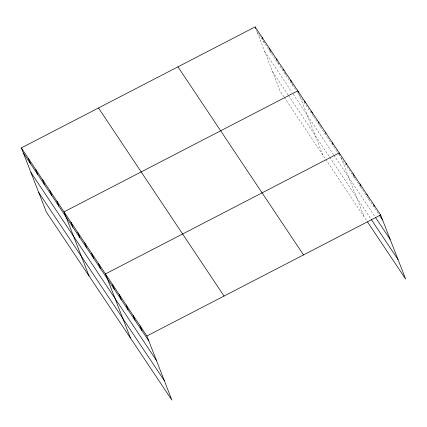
<?xml version="1.0" encoding="UTF-8"?>
<svg xmlns="http://www.w3.org/2000/svg" width="427" height="427" viewBox="0 0 427 427"><rect width="100%" height="100%" fill="white"/><g stroke="black" fill="none" stroke-linecap="round" stroke-linejoin="round"><path stroke-width="0.32" stroke-dasharray="2.13 1.6" d="M257.07 31.924L296.194 90.54M297.619 92.675L313.199 116.016M313.562 116.56L320.106 126.36M320.469 126.904L327.007 136.704M327.37 137.248L338.275 153.581M338.638 154.126L360.078 186.247M360.441 186.791L378.979 214.557M264.671 51.421L292.063 92.456M293.13 94.052L333.524 154.569M333.887 155.113L375.317 217.183M272.506 71.512L288.156 94.959M288.513 95.493L328.998 156.149M329.724 157.237L370.428 218.218M284.019 96.876L280.107 91.01L256.419 30.248M284.377 97.409L366.766 220.839M368.149 197.642L368.8 199.313M354.122 176.394L354.992 178.625M341.184 157.937L364.22 217.028M319.599 124.673L320.25 126.344M299.103 94.196L322.791 154.958M292.207 84.098L292.639 85.213M284.873 72.884L285.524 74.554M277.758 62.225L278.409 63.895M270.424 51.005L271.294 53.236M263.528 40.907L264.185 42.583"/><path stroke-width="0.64" d="M21.35 147.907L146.893 335.99L171.889 400.099L46.346 212.016L21.35 147.907L255.111 26.901L380.654 214.984L405.65 279.093L367.492 221.928M146.893 335.99L380.654 214.984M379.341 215.107L382.613 220.006M375.68 217.727L390.214 239.504M371.154 219.307L398.049 259.595M177.968 66.836L303.512 254.914M98.493 107.978L224.036 296.055M23.309 152.925L148.852 341.008M30.909 172.423L156.453 360.505M38.745 192.518L164.288 380.596M373.748 204.64L374.404 206.316M366.846 194.296L367.279 195.411M359.94 183.952L360.81 186.183M353.033 173.608L353.903 175.839M346.132 163.263L346.564 164.379M339.876 154.59L339.225 152.919L105.464 273.921L130.459 338.029M332.318 142.575L332.975 144.246M325.417 132.231L325.849 133.347M318.51 121.882L318.948 122.997M311.609 111.538L312.26 113.214M304.702 101.194L305.353 102.87M298.446 92.526L297.795 90.85L64.034 211.856L89.029 275.965M290.68 80.191L291.55 82.422M283.571 69.537L284.003 70.652M276.456 58.878L277.107 60.549M269.341 48.219L270.211 50.45M262.226 37.56L262.658 38.676M255.111 26.901L255.762 28.577M139.987 325.641L141.945 330.663M133.085 315.297L135.039 320.319M126.178 304.953L128.137 309.975M119.272 294.609L121.231 299.631M112.37 284.265L114.324 289.287M98.557 263.576L100.516 268.594M91.656 253.232L93.609 258.25M84.749 242.888L86.708 247.906M77.842 232.544L79.801 237.561M70.941 222.2L72.894 227.217M56.919 201.197L58.878 206.214M49.804 190.538L51.763 195.555M42.695 179.879L44.648 184.902M35.58 169.22L37.533 174.243M28.465 158.566L30.418 163.584"/></g></svg>
